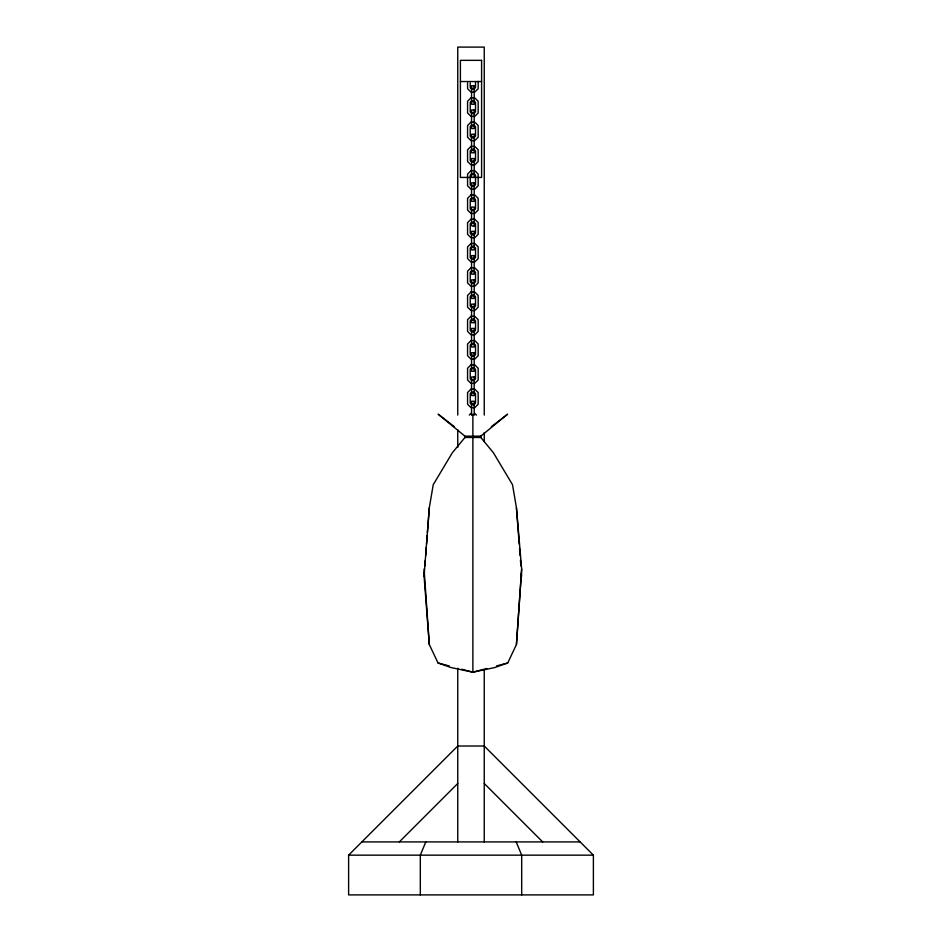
<?xml version="1.0" encoding="UTF-8"?>
<svg xmlns="http://www.w3.org/2000/svg" width="942" height="942" viewBox="0 0 942 942"><rect width="100%" height="100%" fill="white"/><g stroke="black" fill="none" stroke-linecap="round" stroke-linejoin="round"><path stroke-width="1.41" d="M454.433 426.738L438.112 414.162L464.924 436.146L464.924 437.477L452.313 452.796L433.226 484.718L429.305 507.773L424.077 576.151L429.305 644.528L438.018 662.968L451.088 667.572L472.872 672.188L494.656 667.572L507.726 662.968L516.44 644.528L521.668 569.062L516.44 507.773L512.519 484.718L493.431 452.796L480.82 437.477L480.82 436.146L507.632 414.162L491.312 426.738M424.077 576.151L424.418 571.782M424.866 565.965L425.301 560.149M425.643 555.78L426.302 547.055M426.526 544.146L427.197 535.409M427.421 532.501L429.305 507.773M516.44 644.528L521.668 569.062M425.796 841.913L420.309 855.159L420.309 894.9M473.649 89.466L475.522 87.594L475.522 82.166M472.095 100.488L470.223 102.36L470.223 111.862L472.095 113.735M473.649 113.735L475.522 111.862L475.522 102.36L473.649 100.488M472.095 124.756L470.223 126.64L470.223 136.131L472.095 138.003M473.649 138.003L475.522 136.131L475.522 126.64L473.649 124.756M472.095 149.036L470.223 150.908L470.223 160.411L472.095 162.283M473.649 162.283L475.522 160.411L475.522 150.908L473.649 149.036M472.095 173.304L470.223 175.177L470.223 184.679L472.095 186.551M473.649 186.551L475.522 184.679L475.522 175.177L473.649 173.304M472.095 197.585L470.223 199.457L470.223 208.947L472.095 210.831M473.649 210.831L475.522 208.947L475.522 199.457L473.649 197.585M472.095 221.853L470.223 223.725L470.223 233.227L472.095 235.1M473.649 235.1L475.522 233.227L475.522 223.725L473.649 221.853M472.095 246.121L470.223 247.993L470.223 257.496L472.095 259.368M473.649 259.368L475.522 257.496L475.522 247.993L473.649 246.121M472.095 270.401L470.223 272.273L470.223 281.776L472.095 283.648M473.649 283.648L475.522 281.776L475.522 272.273L473.649 270.401M472.095 294.669L470.223 296.542L470.223 306.044L472.095 307.916M473.649 307.916L475.522 306.044L475.522 296.542L473.649 294.669M472.095 318.938L470.223 320.822L470.223 330.312L472.095 332.185M473.649 332.185L475.522 330.312L475.522 320.822L473.649 318.938M472.095 343.218L470.223 345.09L470.223 354.592L472.095 356.465M473.649 356.465L475.522 354.592L475.522 345.09L473.649 343.218M472.095 367.486L470.223 369.358L470.223 378.861L472.095 380.733M473.649 380.733L475.522 378.861L475.522 369.358L473.649 367.486M472.095 391.766L470.223 393.638L470.223 403.129L472.095 405.013M473.649 405.013L475.522 403.129L475.522 393.638L473.649 391.766M469.293 415.092L471 413.385M348.611 855.159L457.753 746.017L484.247 746.017L593.389 855.159L593.389 894.9L348.611 894.9L348.611 855.159L593.389 855.159M399.326 841.913L457.753 783.485M461.721 669.232L472.872 672.188L486.814 668.49M496.575 665.912L507.726 662.968M460.402 81.542L481.597 81.542M471.553 88.36L474.203 88.36M471.553 101.606L474.203 101.606M471.553 112.64L474.203 112.64M471.553 125.887L474.203 125.887M471.553 136.908L474.203 136.908M471.553 150.155L474.203 150.155M471.553 161.188L474.203 161.188M471.553 174.435L474.203 174.435M471.553 185.456L474.203 185.456M471.553 198.703L474.203 198.703M471.553 209.725L474.203 209.725M471.553 222.971L474.203 222.971M472.331 226.174L474.98 226.174M471.553 234.005L474.203 234.005M471.553 247.251L474.203 247.251M471.553 258.273L474.203 258.273M471.553 271.52L474.203 271.52M471.553 282.541L474.203 282.541M471.553 295.788L474.203 295.788M471.553 306.821L474.203 306.821M471.553 320.068L474.203 320.068M471.553 331.089L474.203 331.089M471.553 344.336L474.203 344.336M471.553 355.37L474.203 355.37M471.553 368.616L474.203 368.616M471.553 379.638L474.203 379.638M471.553 392.885L474.203 392.885M471.553 403.906L474.203 403.906M464.924 436.146L480.82 436.146M464.924 437.477L480.82 437.477M361.858 841.913L580.142 841.913M438.018 662.968L449.169 665.912M472.095 89.466L470.223 87.594L470.223 82.837M474.744 413.385L476.464 415.092M484.247 783.485L542.674 841.913M516.204 841.913L521.691 855.159L521.691 894.9M516.44 507.773L519.219 544.146M519.548 548.503L520.102 555.78M520.443 560.149L520.891 565.965M521.444 573.242L521.668 576.151M424.077 569.062L429.305 644.528M484.247 415.069L484.247 47.1L457.753 47.1L457.753 415.069M484.247 432.731L484.247 441.562M484.247 669.703L484.247 841.913M478.171 81.377L478.171 88.689L474.744 92.116L471 92.116L467.573 88.689L467.573 82.837M474.203 177.084L474.203 158.539L471.553 158.539L471.553 177.084M474.203 225.621L474.203 207.075L471.553 207.075L471.553 225.621M474.203 415.281L474.203 401.257L471.553 401.257L471.553 415.281M472.872 414.162L472.872 672.188M457.753 429.788L457.753 447.45M457.753 668.231L457.753 841.913M471 97.838L467.573 101.265L467.573 112.958L471 116.384L474.744 116.384L478.171 112.958L478.171 101.265L474.744 97.838L471 97.838M471 122.107L467.573 125.533L467.573 137.238L471 140.652L474.744 140.652L478.171 137.238L478.171 125.533L474.744 122.107L471 122.107M471 146.387L467.573 149.813L467.573 161.506L471 164.932L474.744 164.932L478.171 161.506L478.171 149.813L474.744 146.387L471 146.387M471 170.655L467.573 174.082L467.573 185.774L471 189.201L474.744 189.201L478.171 185.774L478.171 174.082L474.744 170.655L471 170.655M471 194.935L467.573 198.35L467.573 210.054L471 213.481L474.744 213.481L478.171 210.054L478.171 198.35L474.744 194.935L471 194.935M471 219.203L467.573 222.63L467.573 234.322L471 237.749L474.744 237.749L478.171 234.322L478.171 222.63L474.744 219.203L471 219.203M471 243.472L467.573 246.898L467.573 258.591L471 262.017L474.744 262.017L478.171 258.591L478.171 246.898L474.744 243.472L471 243.472M471 267.752L467.573 271.178L467.573 282.871L471 286.297L474.744 286.297L478.171 282.871L478.171 271.178L474.744 267.752L471 267.752M471 292.02L467.573 295.447L467.573 307.139L471 310.566L474.744 310.566L478.171 307.139L478.171 295.447L474.744 292.02L471 292.02M471 316.288L467.573 319.715L467.573 331.419L471 334.834L474.744 334.834L478.171 331.419L478.171 319.715L474.744 316.288L471 316.288M471 340.568L467.573 343.995L467.573 355.687L471 359.114L474.744 359.114L478.171 355.687L478.171 343.995L474.744 340.568L471 340.568M471 364.837L467.573 368.263L467.573 379.956L471 383.382L474.744 383.382L478.171 379.956L478.171 368.263L474.744 364.837L471 364.837M471 389.117L467.573 392.531L467.573 404.236L471 407.662L474.744 407.662L478.171 404.236L478.171 392.531L474.744 389.117L471 389.117M481.597 60.347L460.402 60.347L460.402 177.437L481.597 177.437L481.597 60.347M474.203 85.71L471.553 85.71L471.553 104.256L474.203 104.256L474.203 85.71M474.203 109.99L471.553 109.99L471.553 128.536L474.203 128.536L474.203 109.99M474.203 134.259L471.553 134.259L471.553 152.804L474.203 152.804L474.203 134.259M474.203 182.807L471.553 182.807L471.553 201.352L474.203 201.352L474.203 182.807M474.203 231.355L471.553 231.355L471.553 249.901L474.203 249.901L474.203 231.355M474.203 255.623L471.553 255.623L471.553 274.169L474.203 274.169L474.203 255.623M474.203 279.892L471.553 279.892L471.553 298.437L474.203 298.437L474.203 279.892M474.203 304.172L471.553 304.172L471.553 322.717L474.203 322.717L474.203 304.172M474.203 328.44L471.553 328.44L471.553 346.986L474.203 346.986L474.203 328.44M474.203 352.72L471.553 352.72L471.553 371.266L474.203 371.266L474.203 352.72M474.203 376.988L471.553 376.988L471.553 395.534L474.203 395.534L474.203 376.988"/></g></svg>
